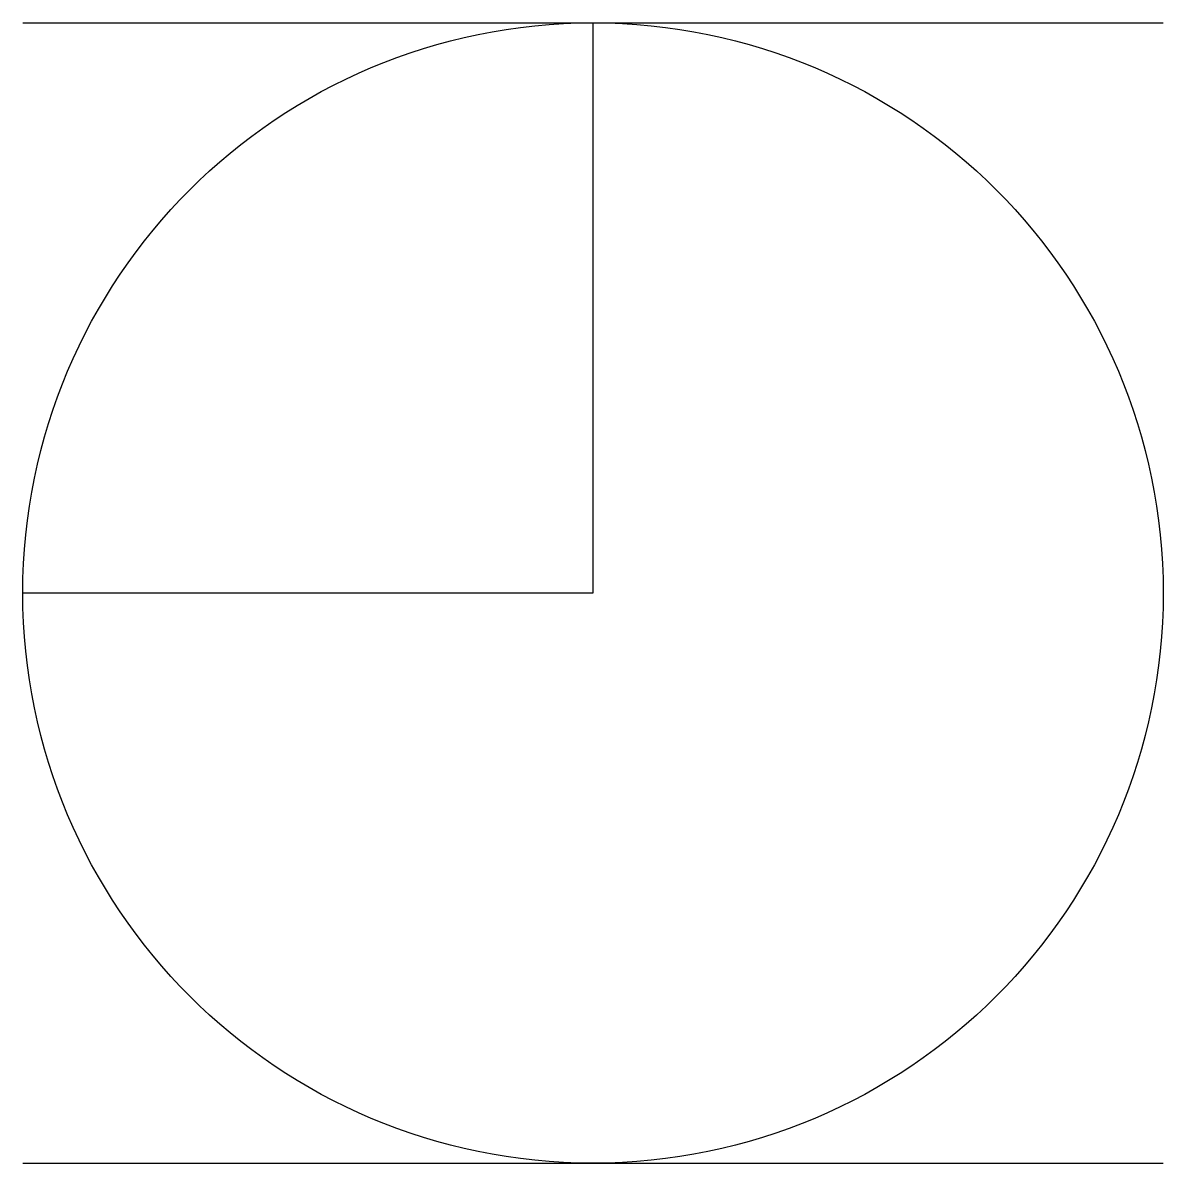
# Model space of a CAD drawing. Header units: millimetres. Extents: x -6897.012 to -6896.712, y -628.634 to -628.334.
import ezdxf

# ---------------------------------------------------------------- set-up
doc = ezdxf.new("R2010")
doc.units = ezdxf.units.MM
doc.layers.add('Inc_símbolos', color=2, linetype='Continuous')

msp = doc.modelspace()

# ---------------------------------------------------------------- linework, layer by layer
at = {"layer": 'Inc_símbolos'}
for p, q in [((-6897.01175, -628.33375), (-6896.71175, -628.33375)), ((-6896.86175, -628.33375), (-6896.86175, -628.48375)), ((-6896.86175, -628.48375), (-6897.01175, -628.48375)), ((-6897.01175, -628.63375), (-6896.71175, -628.63375))]:
    msp.add_line(p, q, dxfattribs=at)
at = {"layer": 'Inc_símbolos', "color": 3}
msp.add_circle((-6896.86175, -628.48375), 0.15, dxfattribs=at)

doc.saveas('drawing.dxf')
